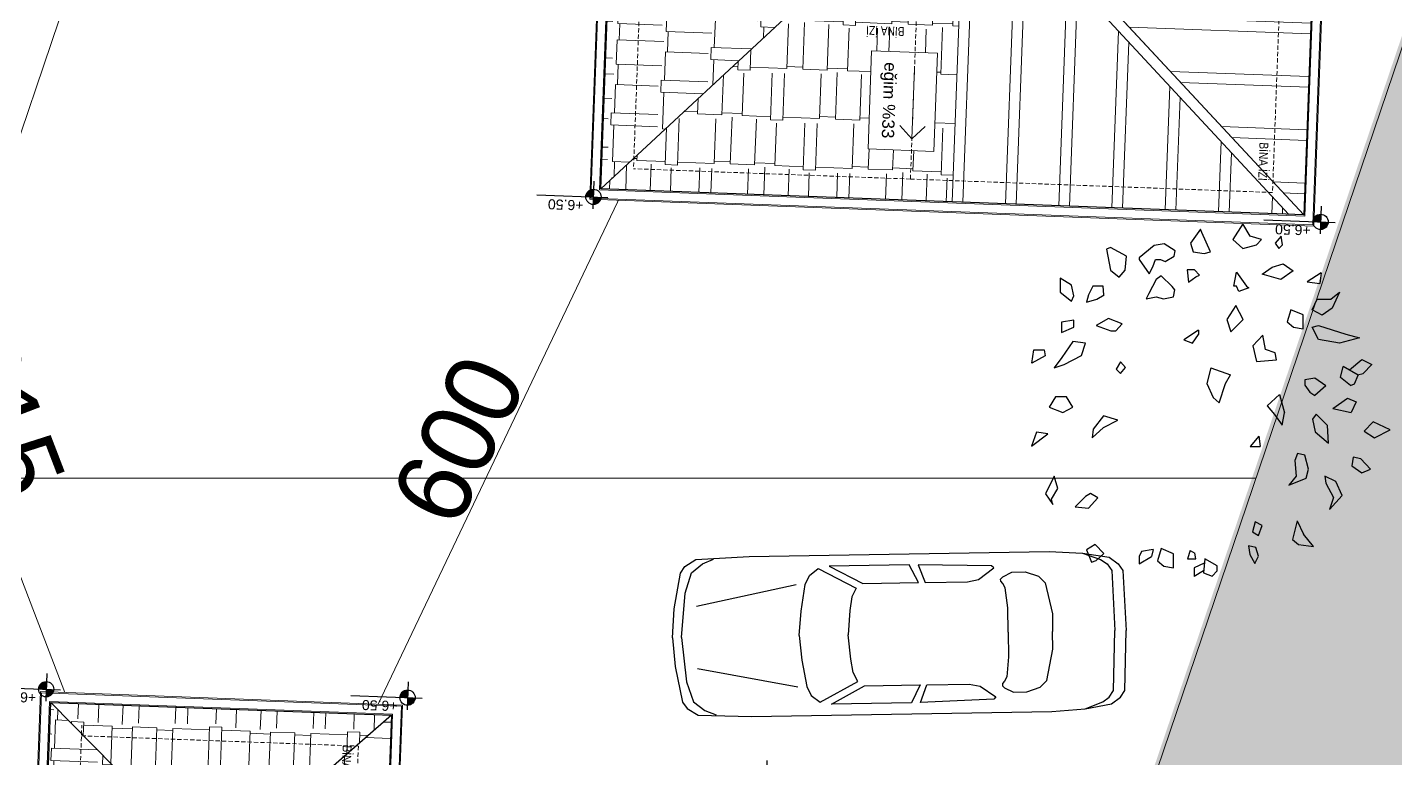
# Model space of a CAD drawing. Header units: centimetres. Extents: x 63871 to 181827, y -95930 to 42199.
# Drawn here: x 172847 to 174131, y 35349 to 36035 of the extents above; entities that cross this region are included whole.
import ezdxf
from ezdxf.enums import TextEntityAlignment as Align

# ---------------------------------------------------------------- set-up
doc = ezdxf.new("R2010")
doc.units = ezdxf.units.CM
doc.linetypes.add('11-021_500-SatisOfisi_220512$0${ Diamond }', pattern=[12, 4, -2, 2, 2, -2])
for name, color, linetype, lineweight in [('A-AREA-IDEN', 7, 'Continuous', 9), ('A-FLOR-HRAL', 11, 'Continuous', 9), ('A-WALL', 12, 'Continuous', 50), ('ARA SINIRLAR', 225, 'Continuous', 15), ('ARM_Pen_No__252', 8, 'Continuous', 18), ('Baca', 82, 'Continuous', 9), ('İz DÜŞÜMÜ', 7, '11-021_500-SatisOfisi_220512$0${ Diamond }', 18), ('OLUK', 222, 'Continuous', 15), ('TARAMA', 251, 'Continuous', 5), ('Çatı', 144, 'Continuous', 30)]:
    doc.layers.add(name, color=color, linetype=linetype, lineweight=lineweight)
for name, color, linetype in [('Bitirme - Duvar', 7, 'Continuous'), ('CAY', 94, 'Continuous'), ('Dıış Ölçü', 140, 'Continuous'), ('furn', 7, 'Continuous'), ('KOT', 171, 'Continuous')]:
    doc.layers.add(name, color=color, linetype=linetype)
doc.styles.add('Arial', font='Arial.ttf', dxfattribs={"height": 250})
doc.styles.add('Arial_1', font='Arial.ttf', dxfattribs={"height": 300})
doc.styles.add('MtXpl_Arial_Narrow', font='')
doc.styles.add('MtXpl_Arial_Narrow_1', font='')
doc.styles.add('OLUŞTURULMUŞ_STİL_1', font='Arial.ttf')
doc.styles.add('RomanS', font='')
doc.styles.get('MtXpl_Arial_Narrow').set_extended_font_data('Arial Narrow', bold=True)
doc.styles.get('MtXpl_Arial_Narrow_1').set_extended_font_data('Arial Narrow')
doc.styles.get('RomanS').set_extended_font_data('Stylus BT')
doc.dimstyles.new('BÖYÜK', dxfattribs={"dimtxt": 70, "dimasz": 5, "dimexe": 5, "dimexo": 5, "dimgap": 2, "dimtad": 3, "dimdec": 0, "dimzin": 0, "dimdsep": 46, "dimtxsty": 'RomanS', "dimblk": 'DOT', "dimcen": 5, "dimadec": 0, "dimazin": 0, "dimtfac": 1, "dimtdec": 0, "dimtix": 1, "dimtofl": 0, "dimtmove": 1, "dimatfit": 0, "dimldrblk": 'DOT', "dimfxl": 10, "dimfxlon": 1, "dimtolj": 1, "dimtzin": 0, "dimarcsym": 0})
pattern_1 = [(0, (-196861.627, -36377.483), (97.155, 45.72), [22.86, -19.05, 26.67, -11.43, 34.29, -15.24]), (0, (-196838.767, -36375.58), (97.155, 45.72), [19.05, -72.39, 15.24, -22.86]), (0, (-196793.047, -36380.34), (97.155, 45.72), [11.43, -118.11]), (90, (-196861.627, -36377.483), (-32.385, 45.72), [43.815, -139.065]), (90, (-196838.767, -36377.483), (-32.385, 45.72), [42.8625, -140.0175]), (90, (-196819.717, -36377.483), (-32.385, 45.72), [40.005, -142.875]), (90, (-196793.047, -36380.34), (-32.385, 45.72), [43.815, -139.065]), (90, (-196781.617, -36380.34), (-32.385, 45.72), [43.815, -139.065]), (90, (-196747.327, -36377.483), (-32.385, 45.72), [41.91, -140.97])]
pattern_2 = [(270, (-196861.627, -36377.483), (45.72, -97.155), [22.86, -19.05, 26.67, -11.43, 34.29, -15.24]), (270, (-196859.72, -36400.343), (45.72, -97.155), [19.05, -72.39, 15.24, -22.86]), (270, (-196864.484, -36446.063), (45.72, -97.155), [11.43, -118.11]), (0, (-196861.627, -36377.483), (45.72, 32.385), [43.815, -139.065]), (0, (-196861.627, -36400.343), (45.72, 32.385), [42.8625, -140.0175]), (0, (-196861.627, -36419.393), (45.72, 32.385), [40.005, -142.875]), (0, (-196864.484, -36446.063), (45.72, 32.385), [43.815, -139.065]), (0, (-196864.484, -36457.493), (45.72, 32.385), [43.815, -139.065]), (0, (-196861.627, -36491.783), (45.72, 32.385), [41.91, -140.97])]

# ---------------------------------------------------------------- blocks, each defined once
blk = doc.blocks.new('HRD')
at = {"layer": 'A-FLOR-HRAL'}
for p, q in [((154389.6, 36367.5), (153819.6, 36367.5)), ((153819.6, 36367.5), (153819.6, 36197.5)), ((154385.6, 36363.5), (153823.6, 36363.5)), ((153823.6, 36363.5), (153823.6, 36197.5)), ((154385.6, 36197.5), (154385.6, 36363.5)), ((154389.6, 36197.5), (154389.6, 36367.5))]:
    blk.add_line(p, q, dxfattribs=at)
at = {"layer": 'A-WALL', "lineweight": 53}
for p, q in [((153819.6, 35782.5), (153819.6, 36197.5)), ((153819.6, 36197.5), (153954.6, 36197.5))]:
    blk.add_line(p, q, dxfattribs=at)
at = {"layer": 'Bitirme - Duvar', "color": 161, "linetype": 'Continuous', "lineweight": 25}
blk.add_line((154104.6, 36230.2), (154104.6, 36182.7), dxfattribs=at)
at = {"layer": 'Bitirme - Duvar', "color": 251, "linetype": 'Continuous', "lineweight": 15}
for start, end in [(0, 180), (180, 0)]:
    blk.add_arc((154104.6, 36247.7), 17.5, start, end, dxfattribs=at)
at = {"layer": 'İz DÜŞÜMÜ'}
blk.add_lwpolyline([(153819.6, 36347.5), (154419.6, 36347.5), (154419.6, 35292.5), (154159.6, 35292.5), (154159.6, 35357.5), (153819.6, 35357.5), (153819.6, 36347.5)], dxfattribs=at)
for s, height, rotation, style, p in [('I.KAT İZ DÜŞÜMÜ', 8.316, 89.957, 'MtXpl_Arial_Narrow_1', (154413.8, 36265.8)), ('Döş', 8.32, 359.957, 'MtXpl_Arial_Narrow', (154147, 36258)), (': Seramik', 8.32, 359.957, 'MtXpl_Arial_Narrow_1', (154165, 36258)), ('Tav: Sıva+Boya', 8.316, 359.957, 'MtXpl_Arial_Narrow_1', (154147.5, 36245)), ('Duv: Sıva+Boya', 8.316, 359.957, 'MtXpl_Arial_Narrow_1', (154147, 36231.9)), ('I.KAT İZ DÜŞÜMÜ', 8.316, 359.957, 'MtXpl_Arial_Narrow_1', (154335, 35297.4))]:
    blk.add_text(s, height=height, rotation=rotation, dxfattribs=dict(style=style)).set_placement(p)
at = {"layer": 'A-AREA-IDEN', "width": 224.2, "attachment_point": 2, "line_spacing_factor": 0.941778, "style": 'Arial'}
for s, insert, char_height in [('ZEMİN TERAS', (154221.7, 36312), 16.469), ('15 m²', (154173.3, 36289.3), 16.47)]:
    blk.add_mtext(s, dxfattribs=dict(at, insert=insert, char_height=char_height))
at = {"layer": 'Bitirme - Duvar', "linetype": 'Continuous', "char_height": 10, "attachment_point": 7, "rotation": 90, "style": 'OLUŞTURULMUŞ_STİL_1'}
for s, insert in [('\\A1;P', (154110.2, 36241)), ('\\A1;300', (154100.6, 36204.3)), ('\\A1;220', (154120.6, 36204.3))]:
    blk.add_mtext(s, dxfattribs=dict(at, insert=insert))
blk = doc.blocks.new('02PCAR03')
at = {"color": 0, "linetype": 'ByBlock'}
for p, q in [((-197, 33), (-201, 30)), ((-185, 35), (-197, 33)), ((-193, 32), (-196, 30)), ((-185, 35), (-193, 32)), ((-170, 36), (-185, 35)), ((-35, 36), (-170, 36)), ((-144, 30), (-111, 31)), ((-111, 31), (-114, 23)), ((-111, 23), (-107, 31)), ((-107, 31), (-71, 31)), ((-71, 31), (-86, 23)), ((-11, 35), (-35, 36)), ((-14, 33), (-19, 35)), ((-9, 29), (-14, 33)), ((-6, 32), (-11, 35)), ((-4, 29), (-6, 32)), ((-203, 27), (-204, 0)), ((-201, 30), (-203, 27)), ((-198, 27), (-199, 0)), ((-196, 30), (-198, 27)), ((-165, 25), (-168, 22)), ((-159, 27), (-165, 25)), ((-153, 27), (-159, 27)), ((-149, 25), (-153, 27)), ((-148, 24), (-149, 25)), ((-145, 29), (-144, 30)), ((-138, 24), (-145, 29)), ((-66, 30), (-83, 21)), ((-62, 27), (-66, 30)), ((-60, 23), (-62, 27)), ((-6, 20), (-9, 29)), ((-1, 13), (-4, 29)), ((-168, 22), (-171, 8)), ((-151, 11), (-150, 20)), ((-150, 20), (-149, 22)), ((-149, 22), (-148, 23)), ((-148, 23), (-148, 24)), ((-133, 23), (-138, 24)), ((-114, 23), (-133, 23)), ((-86, 23), (-111, 23)), ((-83, 21), (-81, 17)), ((-58, 11), (-60, 23)), ((-11, 14), (-56, 23)), ((-4, 0), (-6, 20)), ((-81, 17), (-80, 11)), ((0, 0), (-1, 13)), ((-171, 8), (-171, 0)), ((-151, 0), (-151, 11)), ((-80, 11), (-79, 0)), ((-57, 0), (-58, 11)), ((-203, -27), (-204, 0)), ((-198, -27), (-199, 0)), ((-171, -8), (-171, 0)), ((-151, 0), (-151, -11)), ((-80, -11), (-79, 0)), ((-57, 0), (-58, -11)), ((-4, 0), (-6, -20)), ((0, 0), (-1, -13)), ((-168, -22), (-171, -8)), ((-151, -11), (-150, -20)), ((-81, -17), (-80, -11)), ((-58, -11), (-60, -23)), ((-83, -21), (-81, -17)), ((-11, -14), (-56, -23)), ((-1, -13), (-4, -29)), ((-165, -25), (-168, -22)), ((-150, -20), (-149, -22)), ((-149, -22), (-148, -23)), ((-148, -24), (-149, -25)), ((-148, -23), (-148, -24)), ((-138, -24), (-145, -29)), ((-133, -23), (-138, -24)), ((-114, -23), (-133, -23)), ((-111, -31), (-114, -23)), ((-86, -23), (-111, -23)), ((-111, -23), (-107, -31)), ((-71, -31), (-86, -23)), ((-66, -30), (-83, -21)), ((-60, -23), (-62, -27)), ((-6, -20), (-9, -29)), ((-201, -30), (-203, -27)), ((-197, -33), (-201, -30)), ((-196, -30), (-198, -27)), ((-193, -32), (-196, -30)), ((-159, -27), (-165, -25)), ((-153, -27), (-159, -27)), ((-149, -25), (-153, -27)), ((-145, -29), (-144, -30)), ((-144, -30), (-111, -31)), ((-62, -27), (-66, -30)), ((-9, -29), (-14, -33)), ((-4, -29), (-6, -32)), ((-185, -35), (-197, -33)), ((-185, -35), (-193, -32)), ((-170, -36), (-185, -35)), ((-35, -36), (-170, -36)), ((-107, -31), (-71, -31)), ((-11, -35), (-35, -36)), ((-14, -33), (-19, -35)), ((-6, -32), (-11, -35))]:
    blk.add_line(p, q, dxfattribs=at)
blk = doc.blocks.new('_Dot')
at = {"color": 0, "linetype": 'ByBlock', "lineweight": -2}
blk.add_line((-0.5, 0), (-1, 0), dxfattribs=at)
at = {"color": 0, "linetype": 'ByBlock', "const_width": 0.5}
blk.add_lwpolyline([(-0.25, 0, 1), (0.25, 0, 1)], format="xyb", close=True, dxfattribs=at)
blk = doc.blocks.new('*D355')
at = {"layer": 'Defpoints', "color": 0, "transparency": 16777216}
for p in [(-4535.9, 20972.2), (-4794, 20430.5), (-4794, 20430.5)]:
    blk.add_point(p, dxfattribs=at)
at = {"layer": 'Dıış Ölçü', "color": 0, "lineweight": -2, "transparency": 16777216}
for p, q in [((-4538.1, 20967.7), (-4791.9, 20435)), ((-4535.9, 20972.2), (-4540.5, 20974.4)), ((-4794, 20430.5), (-4798.6, 20432.6))]:
    blk.add_line(p, q, dxfattribs=at)
at = {"layer": 'Dıış Ölçü', "color": 0, "lineweight": -2, "transparency": 16777216, "xscale": 5, "yscale": 5, "zscale": 5}
for p, rotation in [((-4535.9, 20972.2), 64.5253353970602), ((-4794, 20430.5), 244.5253353970603)]:
    blk.add_blockref('_Dot', p, dxfattribs=dict(at, rotation=rotation))
at = {"layer": 'Dıış Ölçü', "color": 0, "transparency": 16777216, "insert": (-4699.8, 20717.9), "char_height": 70, "attachment_point": 5, "rotation": 64.5253, "style": 'RomanS'}
blk.add_mtext('\\A1;600', dxfattribs=at)
blk = doc.blocks.new('*D356')
at = {"layer": 'Defpoints', "color": 0, "transparency": 16777216}
for p in [(-5274.1, 21014.7), (-5274.1, 21014.7), (-5053.9, 20440.1)]:
    blk.add_point(p, dxfattribs=at)
at = {"layer": 'Dıış Ölçü', "color": 0, "lineweight": -2, "transparency": 16777216}
for p, q in [((-5274.1, 21014.7), (-5278.8, 21012.9)), ((-5055.7, 20444.8), (-5272.3, 21010)), ((-5053.9, 20440.1), (-5058.5, 20438.3))]:
    blk.add_line(p, q, dxfattribs=at)
at = {"layer": 'Dıış Ölçü', "color": 0, "lineweight": -2, "transparency": 16777216, "xscale": 5, "yscale": 5, "zscale": 5}
for p, rotation in [((-5274.1, 21014.7), 110.9752627903409), ((-5053.9, 20440.1), 290.9752627903409)]:
    blk.add_blockref('_Dot', p, dxfattribs=dict(at, rotation=rotation))
at = {"layer": 'Dıış Ölçü', "color": 0, "transparency": 16777216, "insert": (-5128, 20741.2), "char_height": 70, "attachment_point": 5, "rotation": 290.9753, "style": 'RomanS'}
blk.add_mtext('\\A1;615', dxfattribs=at)
blk = doc.blocks.new('A$C5AA32782')
at = {"layer": 'CAY'}
for p, q in [((452.9, 931.4, 0), (426.3, 893.8, 0)), ((456.2, 922, 0), (452.9, 931.4, 0)), ((479.5, 870.3, 0), (456.2, 922, 0)), ((566, 945.5, 0), (539.4, 903.2, 0)), ((585.9, 912.6, 0), (566, 945.5, 0)), ((211.1, 882.5, 0), (201.2, 877.8, 0)), ((254.4, 859, 0), (211.1, 882.5, 0)), ((328.5, 887.1, 0), (288.5, 854.2, 0)), ((355.1, 891.8, 0), (328.5, 887.1, 0)), ((385, 873, 0), (355.1, 891.8, 0)), ((426.3, 893.8, 0), (432.9, 870.3, 0)), ((539.4, 903.2, 0), (566, 879.7, 0)), ((566, 879.7, 0), (602.6, 889.1, 0)), ((615.9, 903.2, 0), (585.9, 912.6, 0)), ((602.6, 889.1, 0), (615.9, 903.2, 0)), ((669.1, 912.6, 0), (652.5, 893.8, 0)), ((652.5, 893.8, 0), (662.4, 879.7, 0)), ((662.4, 879.7, 0), (672.4, 889.1, 0)), ((672.4, 889.1, 0), (669.1, 912.6, 0)), ((201.2, 877.8, 0), (211.1, 821.4, 0)), ((251, 821.4, 0), (254.4, 859, 0)), ((288.5, 854.2, 0), (288.5, 849.5, 0)), ((288.5, 849.5, 0), (315.2, 811.9, 0)), ((325.1, 830.7, 0), (331.8, 849.5, 0)), ((331.8, 849.5, 0), (345.1, 849.5, 0)), ((345.1, 849.5, 0), (358.4, 844.8, 0)), ((358.4, 844.8, 0), (381.7, 858.9, 0)), ((381.7, 858.9, 0), (385, 873, 0)), ((432.9, 870.3, 0), (462.9, 865.6, 0)), ((462.9, 865.6, 0), (479.5, 870.3, 0)), ((211.1, 821.4, 0), (234.4, 802.6, 0)), ((234.4, 802.6, 0), (251, 821.4, 0)), ((315.2, 811.9, 0), (325.1, 830.7, 0)), ((436.8, 821.9, 0), (416.8, 821.9, 0)), ((416.8, 821.9, 0), (420.1, 789, 0)), ((450.1, 807.8, 0), (436.8, 821.9, 0)), ((440.1, 803.1, 0), (450.1, 807.8, 0)), ((542.4, 778.7, 0), (549.1, 816.3, 0)), ((549.1, 816.3, 0), (575.7, 778.7, 0)), ((617.8, 810.6, 0), (644.5, 829.4, 0)), ((667.7, 796.5, 0), (617.8, 810.6, 0)), ((644.5, 829.4, 0), (674.4, 838.7, 0)), ((701, 820, 0), (667.7, 796.5, 0)), ((674.4, 838.7, 0), (701, 820, 0)), ((776.2, 813.8, 0), (739, 790.4, 0)), ((776.2, 813.8, 0), (772.2, 785.7, 0)), ((107, 781, 0), (77, 799.8, 0)), ((77, 799.8, 0), (77, 762.2, 0)), ((113.6, 752.8, 0), (107, 781, 0)), ((163.9, 778.9, 0), (152.9, 755.4, 0)), ((191.6, 778.9, 0), (163.9, 778.9, 0)), ((194, 755.2, 0), (191.6, 778.9, 0)), ((333.7, 796.5, 0), (313.8, 759, 0)), ((347, 805.9, 0), (333.7, 796.5, 0)), ((377, 777.7, 0), (347, 805.9, 0)), ((383.6, 768.3, 0), (377, 777.7, 0)), ((420.1, 789, 0), (440.1, 803.1, 0)), ((549.1, 778.7, 0), (542.4, 778.7, 0)), ((555.7, 764.6, 0), (549.1, 778.7, 0)), ((582.4, 774, 0), (555.7, 764.6, 0)), ((575.7, 778.7, 0), (582.4, 774, 0)), ((739, 790.4, 0), (772.2, 785.7, 0)), ((77, 762.2, 0), (107, 738.7, 0)), ((107, 738.7, 0), (113.6, 752.8, 0)), ((152.9, 755.4, 0), (147.3, 735.9, 0)), ((147.3, 735.9, 0), (175, 743.7, 0)), ((175, 743.7, 0), (194.4, 755.4, 0)), ((313.8, 759, 0), (307.1, 744.9, 0)), ((307.1, 744.9, 0), (333.7, 749.6, 0)), ((333.7, 749.6, 0), (353.7, 744.9, 0)), ((353.7, 744.9, 0), (380.3, 749.6, 0)), ((380.3, 749.6, 0), (383.6, 768.3, 0)), ((752.3, 715.2, 0), (765.6, 743.4, 0)), ((765.6, 743.4, 0), (802.2, 743.4, 0)), ((802.2, 743.4, 0), (825.4, 762.2, 0)), ((825.4, 762.2, 0), (805.5, 719.9, 0)), ((547, 726.4, 0), (523.7, 688.8, 0)), ((566.9, 688.8, 0), (547, 726.4, 0)), ((695, 715.3, 0), (685, 682.5, 0)), ((728.2, 701.2, 0), (695, 715.3, 0)), ((728.2, 663.7, 0), (728.2, 701.2, 0)), ((778.9, 701.1, 0), (752.3, 715.2, 0)), ((805.5, 719.9, 0), (778.9, 701.1, 0)), ((113.6, 687.1, 0), (80.3, 682.4, 0)), ((80.3, 682.4, 0), (80.3, 654.2, 0)), ((80.3, 654.2, 0), (113.6, 668.3, 0)), ((113.6, 668.3, 0), (113.6, 687.1, 0)), ((206.1, 691.9, 0), (172.9, 673.1, 0)), ((172.9, 673.1, 0), (212.8, 659, 0)), ((242.7, 677.8, 0), (206.1, 691.9, 0)), ((226.1, 659, 0), (242.7, 677.8, 0)), ((447.5, 660.3, 0), (407.6, 634.6, 0)), ((447.5, 660.3, 0), (447.5, 648.7, 0)), ((523.7, 688.8, 0), (533.7, 655.9, 0)), ((533.7, 655.9, 0), (566.9, 688.8, 0)), ((685, 682.5, 0), (701.6, 668.4, 0)), ((701.6, 668.4, 0), (728.2, 663.7, 0)), ((752.3, 668.3, 0), (768.9, 673, 0)), ((768.9, 635.4, 0), (752.3, 668.3, 0)), ((768.9, 673, 0), (842.1, 649.5, 0)), ((110.8, 630, 0), (80.9, 587.7, 0)), ((144.1, 625.3, 0), (110.8, 630, 0)), ((134.1, 592.4, 0), (144.1, 625.3, 0)), ((212.8, 659, 0), (226.1, 659, 0)), ((407.6, 634.6, 0), (430.9, 625.3, 0)), ((430.9, 625.3, 0), (447.5, 648.7, 0)), ((619.8, 646.7, 0), (593.2, 618.5, 0)), ((626.5, 609.1, 0), (619.8, 646.7, 0)), ((825.4, 626, 0), (768.9, 635.4, 0)), ((878.7, 640.1, 0), (825.4, 626, 0)), ((842.1, 649.5, 0), (878.7, 640.1, 0)), ((0.4, 572.3, 0), (5.9, 607.5, 0)), ((36.4, 591.8, 0), (0.4, 572.3, 0)), ((5.9, 607.5, 0), (33.6, 607.5, 0)), ((33.6, 607.5, 0), (36.4, 591.8, 0)), ((80.9, 587.7, 0), (60.9, 559.5, 0)), ((87.6, 568.9, 0), (134.1, 592.4, 0)), ((593.2, 618.5, 0), (603.2, 576.2, 0)), ((653.1, 599.7, 0), (626.5, 609.1, 0)), ((656.4, 580.9, 0), (653.1, 599.7, 0)), ((60.9, 559.5, 0), (87.6, 568.9, 0)), ((238.2, 576, 0), (227.1, 556.4, 0)), ((227.1, 556.4, 0), (238.2, 544.7, 0)), ((252.1, 560.3, 0), (238.2, 576, 0)), ((238.2, 544.7, 0), (252.1, 560.3, 0)), ((480.7, 559.5, 0), (469.6, 517.6, 0)), ((480.7, 559.5, 0), (532.8, 541.1, 0)), ((603.2, 576.2, 0), (656.4, 580.9, 0)), ((827.9, 533.9, 0), (835.1, 563.5, 0)), ((875, 540, 0), (835.1, 563.5, 0)), ((851.7, 554.1, 0), (885, 582.3, 0)), ((885, 582.3, 0), (911.6, 568.2, 0)), ((911.6, 568.2, 0), (888.3, 544.7, 0)), ((469.6, 517.6, 0), (486.2, 480, 0)), ((502.9, 465.9, 0), (519.5, 517.6, 0)), ((519.5, 517.6, 0), (532.8, 541.1, 0)), ((758.9, 532, 0), (732.3, 527.3, 0)), ((732.3, 527.3, 0), (732.3, 513.2, 0)), ((788.5, 511.1, 0), (758.9, 532, 0)), ((855.1, 511.8, 0), (827.9, 533.9, 0)), ((855.1, 511.8, 0), (865, 516.5, 0)), ((865, 516.5, 0), (875, 540, 0)), ((873.9, 540.7, 0), (888.3, 544.7, 0)), ((63.9, 482, 0), (47.2, 453.8, 0)), ((93.8, 482, 0), (63.9, 482, 0)), ((110.4, 453.8, 0), (93.8, 482, 0)), ((486.2, 480, 0), (502.9, 465.9, 0)), ((664, 488.3, 0), (631.4, 457.6, 0)), ((664, 488.3, 0), (678, 438.8, 0)), ((732.3, 513.2, 0), (745.6, 494.4, 0)), ((745.6, 494.4, 0), (758.9, 485, 0)), ((788.5, 511.1, 0), (758.9, 485, 0)), ((807.7, 450.2, 0), (846.9, 477.9, 0)), ((846.9, 477.9, 0), (870.2, 468.5, 0)), ((47.2, 453.8, 0), (83.8, 439.7, 0)), ((83.8, 439.7, 0), (110.4, 453.8, 0)), ((631.4, 457.6, 0), (651.4, 434.1, 0)), ((807.7, 450.2, 0), (856.9, 440.3, 0)), ((870.2, 468.5, 0), (856.9, 440.3, 0)), ((192.8, 430.8, 0), (165.1, 395.5, 0)), ((231.6, 419, 0), (192.8, 430.8, 0)), ((192.8, 399.5, 0), (231.6, 419, 0)), ((651.4, 434.1, 0), (671.4, 405.9, 0)), ((671.4, 405.9, 0), (678, 438.8, 0)), ((762.3, 435, 0), (752.8, 421.6, 0)), ((752.8, 421.6, 0), (759.9, 388.1, 0)), ((793.1, 404.9, 0), (762.3, 435, 0)), ((795.4, 358, 0), (793.1, 404.9, 0)), ((915.7, 415.1, 0), (891.6, 389.5, 0)), ((961, 393.8, 0), (915.7, 415.1, 0)), ((13.3, 387.6, 0), (0, 350, 0)), ((0, 350, 0), (43.2, 382.9, 0)), ((43.2, 382.9, 0), (13.3, 387.6, 0)), ((162.3, 372.1, 0), (192.8, 399.5, 0)), ((165.1, 395.5, 0), (162.3, 372.1, 0)), ((609.3, 376.3, 0), (585.9, 348.8, 0)), ((609.3, 376.3, 0), (612.6, 348.8, 0)), ((759.9, 388.1, 0), (795.4, 358, 0)), ((891.6, 389.5, 0), (918.8, 372.4, 0)), ((918.8, 372.4, 0), (961, 393.8, 0)), ((585.9, 348.8, 0), (612.6, 348.8, 0)), ((712.3, 330, 0), (705.7, 311.2, 0)), ((705.7, 311.2, 0), (709, 268.9, 0)), ((732.3, 325.3, 0), (712.3, 330, 0)), ((742.3, 287.7, 0), (732.3, 325.3, 0)), ((862, 320.6, 0), (858.7, 297.1, 0)), ((858.7, 297.1, 0), (885.3, 278.3, 0)), ((882, 315.9, 0), (862, 320.6, 0)), ((908.6, 287.7, 0), (882, 315.9, 0)), ((60.4, 268.9, 0), (37.1, 221.9, 0)), ((70.4, 236, 0), (60.4, 268.9, 0)), ((709, 268.9, 0), (689.1, 245.4, 0)), ((689.1, 245.4, 0), (735.6, 264.2, 0)), ((735.6, 264.2, 0), (742.3, 287.7, 0)), ((815.5, 254.8, 0), (785.5, 268.9, 0)), ((785.5, 268.9, 0), (788.8, 250.1, 0)), ((885.3, 278.3, 0), (908.6, 287.7, 0)), ((37.1, 221.9, 0), (57.1, 193.7, 0)), ((53.7, 207.8, 0), (70.4, 236, 0)), ((158.3, 222.5, 0), (144.4, 214.7, 0)), ((177.7, 210.8, 0), (158.3, 222.5, 0)), ((788.8, 250.1, 0), (808.8, 212.5, 0)), ((788.8, 250.1, 0), (808.8, 212.5, 0)), ((832.1, 217.2, 0), (815.5, 254.8, 0)), ((57.1, 193.7, 0), (53.7, 207.8, 0)), ((144.4, 214.7, 0), (116.7, 187.3, 0)), ((116.7, 187.3, 0), (152.8, 183.4, 0)), ((152.8, 183.4, 0), (177.7, 210.8, 0)), ((798.8, 179.6, 0), (832.1, 217.2, 0)), ((808.8, 212.5, 0), (798.8, 179.6, 0)), ((598.8, 147.3, 0), (591.7, 120.5, 0)), ((617.8, 137.2, 0), (598.8, 147.3, 0)), ((711.9, 149.9, 0), (699, 99.8, 0)), ((711.9, 149.9, 0), (729, 113.9, 0)), ((591.7, 120.5, 0), (608.3, 110.5, 0)), ((608.3, 110.5, 0), (617.8, 137.2, 0)), ((755.6, 81, 0), (729, 113.9, 0)), ((170.2, 85.7, 0), (146.9, 71.6, 0)), ((193.4, 62.2, 0), (170.2, 85.7, 0)), ((347.3, 75.1, 0), (337.3, 42.2, 0)), ((380.6, 61, 0), (347.3, 75.1, 0)), ((601.4, 77.9, 0), (581.4, 82.6, 0)), ((581.4, 82.6, 0), (584.8, 59.1, 0)), ((608, 54.4, 0), (601.4, 77.9, 0)), ((699, 99.8, 0), (715.7, 85.7, 0)), ((715.7, 85.7, 0), (755.6, 81, 0)), ((146.9, 71.6, 0), (160.2, 38.7, 0)), ((160.2, 38.7, 0), (173.5, 43.4, 0)), ((173.5, 43.4, 0), (193.4, 62.2, 0)), ((294.7, 67.6, 0), (288.1, 53.5, 0)), ((288.1, 53.5, 0), (288.1, 34.7, 0)), ((288.1, 34.7, 0), (321.3, 53.5, 0)), ((325.8, 72.5, 0), (294.7, 67.6, 0)), ((325.8, 72.5, 0), (321.3, 53.5, 0)), ((337.3, 42.2, 0), (354, 28.1, 0)), ((380.6, 23.4, 0), (380.6, 61, 0)), ((424.6, 70.4, 0), (418.1, 47.4, 0)), ((418.1, 47.4, 0), (440.3, 47.4, 0)), ((424.6, 70.4, 0), (437.5, 63.1, 0)), ((440.3, 47.4, 0), (437.5, 63.1, 0)), ((463.9, 47.9, 0), (460.6, 10.4, 0)), ((497.2, 29.2, 0), (463.9, 47.9, 0)), ((584.8, 59.1, 0), (598.1, 35.6, 0)), ((598.1, 35.6, 0), (608, 54.4, 0)), ((354, 28.1, 0), (380.6, 23.4, 0)), ((462.9, 36.2, 0), (435.8, 23.5, 0)), ((435.8, 23.5, 0), (435.8, 0, 0)), ((461.1, 15.9, 0), (435.8, 0, 0)), ((460.6, 10.4, 0), (483.9, 1, 0)), ((483.9, 1, 0), (497.2, 15.1, 0)), ((497.2, 15.1, 0), (497.2, 29.2, 0))]:
    blk.add_line(p, q, dxfattribs=at)
blk = doc.blocks.new('afadfa')
at = {"layer": 'Baca'}
h = blk.add_hatch(color=0, dxfattribs=at)
h.dxf.hatch_style = 1
h.paths.add_polyline_path([(525548.6, 4261233.8, 0.670516), (525535.8, 4261228.6, 0.199315), (525538, 4261223.2)])
h = blk.add_hatch(color=0, dxfattribs=at)
h.dxf.hatch_style = 1
h.paths.add_polyline_path([(525563.7, 4261233.8, 0.675614), (525550.8, 4261228.6, 0.202965), (525553, 4261223.2)])
for p, q in [((525538, 4261223.2), (525548.6, 4261233.8)), ((525553, 4261223.2), (525563.7, 4261233.8))]:
    blk.add_line(p, q, dxfattribs=at)
blk.add_lwpolyline([(525535.8, 4261236.1), (525565.8, 4261236), (525565.8, 4261221), (525535.8, 4261221.1)], close=True, dxfattribs=at)
for centre in [(525543.3, 4261228.6), (525558.3, 4261228.6)]:
    blk.add_circle(centre, 7.5, dxfattribs=at)
blk = doc.blocks.new('çatı planı')
at = {"layer": 'KOT'}
h = blk.add_hatch(color=256, dxfattribs=at)
h.dxf.hatch_style = 1
h.paths.add_polyline_path([(-337.2, -1132.1, 0.009987), (-337.2, -1131.8), (-344.4, -1131.8), (-344.4, -1139.2, 0.414214)])
blk.add_line((-358, -1131.8), (-291.2, -1131.8), dxfattribs=at)
blk.add_wipeout([(-680, -1060), (-680, 0), (0, 0), (0, -1125), (-340, -1125), (-340, -1060)]).dxf.layer = 'OLUK'
h = blk.add_hatch(color=256, dxfattribs=at)
h.dxf.hatch_style = 1
h.paths.add_polyline_path([(-686.1, 2.7, 0.402561), (-693.3, -4.2), (-686.1, -4.2)])
h = blk.add_hatch(color=256, dxfattribs=at)
h.dxf.hatch_style = 1
h.paths.add_polyline_path([(-3.4, 4.6, 0.402561), (-10.6, -2.3), (-3.4, -2.3)])
h = blk.add_hatch(color=256, dxfattribs=at)
h.dxf.hatch_style = 1
h.paths.add_polyline_path([(-678.9, -4.1, 0.009987), (-678.9, -3.8), (-686.1, -3.8), (-686.1, -11.2, 0.414214)])
h = blk.add_hatch(color=256, dxfattribs=at)
h.dxf.hatch_style = 1
h.paths.add_polyline_path([(3.7, -2.2, 0.009987), (3.7, -1.9), (-3.4, -1.9), (-3.4, -9.3, 0.414214)])
h = blk.add_hatch(color=256, dxfattribs=at)
h.dxf.hatch_style = 1
h.paths.add_polyline_path([(-619.8, -465.7, 0.402561), (-627, -472.6), (-619.8, -472.6)])
h = blk.add_hatch(color=256, dxfattribs=at)
h.dxf.hatch_style = 1
h.paths.add_polyline_path([(-612.7, -472.4, 0.009987), (-612.7, -472.1), (-619.8, -472.1), (-619.8, -479.6, 0.414214)])
h = blk.add_hatch(color=256, dxfattribs=at)
h.dxf.hatch_style = 1
h.paths.add_polyline_path([(-340, -633, 0.402561), (-347.2, -639.8), (-340, -639.8)])
h = blk.add_hatch(color=256, dxfattribs=at)
h.dxf.hatch_style = 1
h.paths.add_polyline_path([(-332.8, -639.7, 0.009987), (-332.8, -639.4), (-340, -639.4), (-340, -646.9, 0.414214)])
h = blk.add_hatch(color=256, dxfattribs=at)
h.dxf.hatch_style = 1
h.paths.add_polyline_path([(-297.1, -903.3, 0.402561), (-304.2, -910.1), (-297.1, -910.1)])
h = blk.add_hatch(color=256, dxfattribs=at)
h.dxf.hatch_style = 1
h.paths.add_polyline_path([(-289.9, -910, 0.009987), (-289.9, -909.7), (-297.1, -909.7), (-297.1, -917.2, 0.414214)])
h = blk.add_hatch(color=256, dxfattribs=at)
h.dxf.hatch_style = 1
h.paths.add_polyline_path([(-170, -929.5, 0.402561), (-177.2, -936.4), (-170, -936.4)])
h = blk.add_hatch(color=256, dxfattribs=at)
h.dxf.hatch_style = 1
h.paths.add_polyline_path([(-162.8, -936.3, 0.009987), (-162.8, -936), (-170, -936), (-170, -943.4, 0.414214)])
h = blk.add_hatch(color=256, dxfattribs=at)
h.dxf.hatch_style = 1
h.paths.add_polyline_path([(-683.4, -1064.2, 0.402561), (-690.6, -1071.1), (-683.4, -1071.1)])
h = blk.add_hatch(color=256, dxfattribs=at)
h.dxf.hatch_style = 1
h.paths.add_polyline_path([(-676.2, -1071, 0.009987), (-676.2, -1070.7), (-683.4, -1070.7), (-683.4, -1078.1, 0.414214)])
h = blk.add_hatch(color=256, dxfattribs=at)
h.dxf.hatch_style = 1
h.paths.add_polyline_path([(-344.4, -1125.3, 0.402561), (-351.5, -1132.2), (-344.4, -1132.2)])
h = blk.add_hatch(color=256, dxfattribs=at)
h.dxf.hatch_style = 1
h.paths.add_polyline_path([(-5.3, -1120.6, 0.402561), (-12.4, -1127.5), (-5.3, -1127.5)])
h = blk.add_hatch(color=256, dxfattribs=at)
h.dxf.hatch_style = 1
h.paths.add_polyline_path([(1.9, -1127.4, 0.009987), (1.9, -1127.1), (-5.3, -1127.1), (-5.3, -1134.5, 0.414214)])
at = {"layer": 'Çatı', "lineweight": 15}
h = blk.add_hatch(dxfattribs=at)
h.set_pattern_fill('AR-RSHKE', color=251, scale=0.15, angle=90)
h.set_pattern_definition([(90, (-196861.627, -36377.483), (-45.72, 97.155), [22.86, -19.05, 26.67, -11.43, 34.29, -15.24]), (90, (-196863.53, -36354.623), (-45.72, 97.155), [19.05, -72.39, 15.24, -22.86]), (90, (-196858.77, -36308.903), (-45.72, 97.155), [11.43, -118.11]), (180, (-196861.627, -36377.483), (-45.72, -32.385), [43.815, -139.065]), (180, (-196861.627, -36354.623), (-45.72, -32.385), [42.8625, -140.0175]), (180, (-196861.627, -36335.573), (-45.72, -32.385), [40.005, -142.875]), (180, (-196858.77, -36308.903), (-45.72, -32.385), [43.815, -139.065]), (180, (-196858.77, -36297.473), (-45.72, -32.385), [43.815, -139.065]), (180, (-196861.627, -36263.183), (-45.72, -32.385), [41.91, -140.97])])
h.paths.add_polyline_path([(-340, -720), (-170, -890), (-170, -890), (-170, -965), (-10, -1115), (-10, -10), (-340, -340)])
h = blk.add_hatch(dxfattribs=at)
h.set_pattern_fill('AR-RSHKE', color=251, scale=0.15, angle=180)
h.set_pattern_definition([(180, (-196861.627, -36377.483), (-97.155, -45.72), [22.86, -19.05, 26.67, -11.43, 34.29, -15.24]), (180, (-196884.487, -36379.39), (-97.155, -45.72), [19.05, -72.39, 15.24, -22.86]), (180, (-196930.207, -36374.626), (-97.155, -45.72), [11.43, -118.11]), (270, (-196861.627, -36377.483), (32.385, -45.72), [43.815, -139.065]), (270, (-196884.487, -36377.483), (32.385, -45.72), [42.8625, -140.0175]), (270, (-196903.537, -36377.483), (32.385, -45.72), [40.005, -142.875]), (270, (-196930.207, -36374.626), (32.385, -45.72), [43.815, -139.065]), (270, (-196941.637, -36374.626), (32.385, -45.72), [43.815, -139.065]), (270, (-196975.927, -36377.483), (32.385, -45.72), [41.91, -140.97])])
h.paths.add_polyline_path([(-340, -340), (-10, -10), (-340, -10)])
h.paths.add_polyline_path([(-320.9, -148.9), (-320.9, -56.8), (-259.2, -56.8), (-259.2, -148.9)], flags=16)
h.paths.add_polyline_path([(-265.4, -141.7), (-265.4, -64.4), (-289.2, -64.4), (-289.2, -141.7)], flags=8)
h.paths.add_polyline_path([(-291.9, -174.7), (-250.8, -174.7), (-250.8, -159.5), (-291.8, -159.5)], flags=24)
h = blk.add_hatch(dxfattribs=at)
h.set_pattern_fill('AR-RSHKE', color=251, scale=0.15, angle=270)
h.set_pattern_definition(pattern_2)
h.paths.add_polyline_path([(-340, -340), (-670, -340), (-670, -1050), (-340, -720)])
h.paths.add_polyline_path([(-554.8, -586.7), (-554.8, -525), (-462.6, -525), (-462.6, -586.7)], flags=16)
h.paths.add_polyline_path([(-438.1, -595), (-438.1, -505), (-358.1, -505), (-358.1, -595)], flags=16)
h.paths.add_polyline_path([(-435.1, -592), (-435.1, -508), (-361.1, -508), (-361.1, -592)], flags=0)
h.paths.add_polyline_path([(-575, -509.9), (-635, -509.9), (-635, -464.9), (-575, -464.9)], flags=16)
h.paths.add_polyline_path([(-590, -495), (-620, -494.9), (-620, -479.9), (-590, -479.9)], flags=0)
h.paths.add_polyline_path([(-605, -487.4, -1), (-620, -487.4, -1), (-605, -487.4, -1), (-590, -487.4, -1)], flags=0)
h.paths.add_polyline_path([(-541, -552.3), (-463.6, -552.3), (-463.6, -528.6), (-541, -528.6)], flags=8)
h.paths.add_polyline_path([(-428.7, -520.1), (-364.8, -520.1), (-364.8, -508.6), (-428.7, -508.6)], flags=8)
h = blk.add_hatch(dxfattribs=at)
h.set_pattern_fill('AR-RSHKE', color=251, scale=0.15)
h.set_pattern_definition(pattern_1)
h.paths.add_polyline_path([(-170, -890), (-340, -720), (-670, -1050), (-330, -1050)])
h.paths.add_polyline_path([(-267.1, -910), (-267.1, -955), (-327.1, -955), (-327.1, -910)], flags=16)
h.paths.add_polyline_path([(-280, -925), (-280, -940.1), (-310, -940), (-310, -924.9)], flags=0)
h.paths.add_polyline_path([(-280, -932.5, -1), (-295, -932.5, -1), (-310, -932.5, -1), (-295, -932.5, -1)], flags=0)
h.paths.add_polyline_path([(-311.1, -879.2), (-372.9, -879.2), (-372.9, -787), (-311.1, -787)], flags=16)
h.paths.add_polyline_path([(-345.5, -865.3), (-345.5, -788), (-369.2, -788), (-369.2, -865.3)], flags=8)
h.paths.add_polyline_path([(-637.6, -1017.2), (-596.5, -1017.3), (-596.5, -1002), (-637.6, -1002)], flags=25)
h = blk.add_hatch(dxfattribs=at)
h.set_pattern_fill('AR-RSHKE', color=251, scale=0.15, angle=270)
h.set_pattern_definition(pattern_2)
h.paths.add_polyline_path([(-170, -965), (-170, -890), (-330, -1050), (-330, -1115)])
h.paths.add_polyline_path([(-282.8, -1087.8), (-282.7, -1046.7), (-298, -1046.7), (-298, -1087.8)], flags=25)
h = blk.add_hatch(dxfattribs=at)
h.set_pattern_fill('AR-RSHKE', color=251, scale=0.15)
h.set_pattern_definition(pattern_1)
h.paths.add_polyline_path([(-330, -1115), (-10, -1115), (-170, -965)])
h.paths.add_polyline_path([(-282.8, -1087.8), (-282.7, -1046.7), (-298, -1046.7), (-298, -1087.8)], flags=24)
at = {"layer": 'A-AREA-IDEN'}
for p, q in [((-300, -67.9), (-311.9, -79.8)), ((-300, -134.2), (-300, -67.9)), ((-300, -67.9), (-288.2, -79.8)), ((-148.5, -503.5), (-160.4, -491.6)), ((-214.8, -503.5), (-148.5, -503.5)), ((-148.5, -503.5), (-160.4, -515.4)), ((-543.7, -565.8), (-531.8, -553.9)), ((-477.4, -565.8), (-543.7, -565.8)), ((-543.7, -565.8), (-531.8, -577.7)), ((-332, -801.8), (-332, -868.1)), ((-332, -868.1), (-343.9, -856.2)), ((-332, -868.1), (-320.1, -856.2))]:
    blk.add_line(p, q, dxfattribs=at)
for points in [[(-320.9, -148.9), (-320.9, -56.8), (-259.2, -56.8), (-259.2, -148.9)], [(-229.5, -482.6), (-137.4, -482.6), (-137.4, -544.3), (-229.5, -544.3)], [(-438.1, -505), (-358.1, -505), (-358.1, -595), (-438.1, -595)], [(-435.1, -508), (-361.1, -508), (-361.1, -592), (-435.1, -592)], [(-462.6, -586.7), (-554.8, -586.7), (-554.8, -525), (-462.6, -525)], [(-311.1, -787), (-311.1, -879.2), (-372.9, -879.2), (-372.9, -787)]]:
    blk.add_lwpolyline(points, close=True, dxfattribs=at)
at = {"layer": 'Baca'}
for points in [[(-635, -509.9), (-575, -509.9), (-575, -464.9), (-635, -464.9)], [(-327.1, -955), (-267.1, -955), (-267.1, -910), (-327.1, -910)]]:
    blk.add_lwpolyline(points, close=True, dxfattribs=at)
at = {"layer": 'İz DÜŞÜMÜ'}
for p in [(-300, -30), (-40, -180)]:
    blk.add_line(p, (-40, -30), dxfattribs=at)
blk.add_lwpolyline([(-300, -1020), (-300, -960), (-40, -960), (-40, -1085), (-300, -1085), (-300, -1020), (-640, -1020), (-640, -30), (-300, -30), (-300, -180), (-40, -180), (-40, -1095)], dxfattribs=at)
at = {"layer": 'KOT'}
for p, q in [((-686.1, -18.9), (-686.1, 7.2)), ((-3.4, -17), (-3.4, 9.1)), ((-699.7, -3.8), (-632.9, -3.8)), ((-17.1, -1.9), (49.7, -1.9)), ((-619.8, -487.2), (-619.8, -461.2)), ((-633.5, -472.1), (-566.7, -472.1)), ((-340, -654.5), (-340, -628.5)), ((-353.6, -639.4), (-286.8, -639.4)), ((-310.7, -909.7), (-243.9, -909.7)), ((-297.1, -924.8), (-297.1, -898.7)), ((-183.6, -936), (-116.8, -936)), ((-170, -951.1), (-170, -925)), ((-683.4, -1085.8), (-683.4, -1059.7)), ((-697, -1070.7), (-630.2, -1070.7)), ((-5.3, -1142.2), (-5.3, -1116.1)), ((-344.4, -1146.9), (-344.4, -1120.8)), ((-18.9, -1127.1), (47.9, -1127.1))]:
    blk.add_line(p, q, dxfattribs=at)
for centre in [(-686.1, -4.1), (-3.4, -2.2), (-619.8, -472.4), (-340, -639.7), (-297.1, -910), (-170, -936.3), (-683.4, -1071), (-344.4, -1132.1), (-5.3, -1127.4)]:
    blk.add_circle(centre, 7.17, dxfattribs=at)
at = {"layer": 'OLUK'}
for points in [[(-340, -1125), (-340, -1060), (-680, -1060), (-680, 0), (0, 0), (0, -1125)], [(-339, -1124), (-339, -1059), (-679, -1059), (-679, -1), (-1, -1), (-1, -1124)], [(-331, -1116), (-331, -1051), (-671, -1051), (-671, -9), (-9, -9), (-9, -1116)]]:
    blk.add_lwpolyline(points, close=True, dxfattribs=at)
at = {"layer": 'TARAMA'}
for p, q in [((-340, -340), (-670, -10)), ((-655.9, -10), (-340, -325.9)), ((-650, -15.9), (-650, -10)), ((-640, -25.9), (-640, -10)), ((-600, -65.9), (-600, -10)), ((-590, -75.9), (-590, -10)), ((-550, -115.9), (-550, -10)), ((-540, -125.9), (-540, -10)), ((-500, -165.9), (-500, -10)), ((-490, -175.9), (-490, -10)), ((-450, -215.9), (-450, -10)), ((-440, -225.9), (-440, -10)), ((-400, -265.9), (-400, -10)), ((-390, -275.9), (-390, -10)), ((-350, -315.9), (-350, -10)), ((-340, -340), (-340, -10)), ((-650, -30), (-670, -30)), ((-640, -40), (-670, -40)), ((-600, -80), (-670, -80)), ((-590, -90), (-670, -90)), ((-550, -130), (-670, -130)), ((-540, -140), (-670, -140)), ((-500, -180), (-670, -180)), ((-490, -190), (-670, -190)), ((-450, -230), (-670, -230)), ((-440, -240), (-670, -240)), ((-400, -280), (-670, -280)), ((-390, -290), (-670, -290)), ((-350, -330), (-670, -330)), ((-340, -340), (-670, -340))]:
    blk.add_line(p, q, dxfattribs=at)
at = {"layer": 'Çatı'}
for p, q in [((-670, -10), (-340, -340)), ((-340, -340), (-10, -10)), ((-340, -340), (-340, -720)), ((-340, -720), (-670, -1050)), ((-340, -720), (-170, -890)), ((-170, -890), (-330, -1050)), ((-170, -965), (-170, -890)), ((-330, -1115), (-170, -965)), ((-170, -965), (-10, -1115))]:
    blk.add_line(p, q, dxfattribs=at)
blk.add_lwpolyline([(-330, -1115), (-330, -1050), (-670, -1050), (-670, -10), (-10, -10), (-10, -1115)], close=True, dxfattribs=at)
at = {"layer": 'Baca'}
for p in [(-526155.8, -4261716), (-525845.8, -4262161.1)]:
    blk.add_blockref('afadfa', p, dxfattribs=at)
at = {"style": 'MtXpl_Arial_Narrow_1'}
for rotation, p in [(89.957, (-626.1, -76.7)), (359.957, (-289.3, -172.2)), (359.957, (-635.1, -1014.7)), (89.957, (-285.3, -1085.2))]:
    blk.add_text('BİNA İZİ', height=8.32, rotation=rotation, dxfattribs=at).set_placement(p)
at = {"layer": 'A-AREA-IDEN', "style": 'Arial_1'}
blk.add_text('çatı çıkış kapağı', height=5.953, dxfattribs=at).set_placement((-396.8, -516.4), align=Align.CENTER)
at = {"layer": 'A-AREA-IDEN', "char_height": 11.52, "width": 136.287, "attachment_point": 2, "rotation": 90, "line_spacing_factor": 0.941778, "style": 'Arial'}
for insert in [(-283.2, -103.1), (-363.3, -826.8)]:
    blk.add_mtext('eğim %33', dxfattribs=dict(at, insert=insert))
at = {"layer": 'A-AREA-IDEN', "char_height": 11.52, "width": 136.287, "attachment_point": 2, "line_spacing_factor": 0.941778, "style": 'Arial'}
for insert in [(-183.7, -520.3), (-502.4, -534.5)]:
    blk.add_mtext('eğim %33', dxfattribs=dict(at, insert=insert))
at = {"layer": 'KOT', "char_height": 9.45, "width": 57.696, "attachment_point": 2, "line_spacing_factor": 0.941778, "style": 'Arial_1'}
for s, insert in [('+6.50', (-660.4, 9)), ('+6.50', (22.3, 10.9)), ('+8.10', (-594.1, -459.3)), ('+7.60', (-314.3, -626.6)), ('+8.10', (-271.3, -896.9)), ('+7.05', (-144.3, -923.2)), ('+6.50', (-657.7, -1057.9)), ('+6.50', (20.5, -1114.3)), ('+6.50', (-318.6, -1119))]:
    blk.add_mtext(s, dxfattribs=dict(at, insert=insert))
blk = doc.blocks.new('VAZİYET PLANI')
at = {"layer": 'ARM_Pen_No__252'}
h = blk.add_hatch(dxfattribs=at)
h.set_pattern_fill('AR-HBONE', color=256, scale=0.51)
h.set_pattern_definition([(45, (-177951.86, -14930.114), (0, 73.27889), [155.448, -51.816]), (135, (-177915.22, -14893.474), (7e-15, 73.27889), [155.448, -51.816])])
h.paths.add_polyline_path([(-2120.2, 12277.2), (-2253.9, 9232.9), (-7195.1, 9337.4), (-6197.4, 12277.2)], flags=16)
h.paths.add_polyline_path([(-5125.4, 15515.8), (-2357.2, 23672.5), (-2865.8, 23896), (-7797.7, 9350.1), (-10518.2, 9407.7), (-10683.6, 8961), (623.4, 8722.4), (643.2, 9171.7), (-1702.9, 9221.3), (-1092.5, 23116.6), (-1633.6, 23354.4), (-1935.7, 15952.7), (-1958.7, 15952.7), (-1976.5, 15548.8)])
h.paths.add_polyline_path([(-1976.5, 15548.8), (-5125.4, 15515.8), (-6122.7, 12576.9), (-2107, 12576.9)])
at = {"layer": 'ARA SINIRLAR'}
for p, q in [((-4118.7, 23929), (-9057.4, 9376.8)), ((-2861.8, 23894.3), (-7797.7, 9350.1)), ((-3952, 20681.8), (-6729.3, 20681.8))]:
    blk.add_line(p, q, dxfattribs=at)
at = {"rotation": 177.873189238168}
for p in [(151126.2, 51563.9), (150569.2, 49977.6)]:
    blk.add_blockref('HRD', p, dxfattribs=at)
at = {"layer": 'CAY', "xscale": 0.3501001178103892, "yscale": 0.3501001178103892, "zscale": 0.3501001178103892}
blk.add_blockref('A$C5AA32782', (-4162.4, 20589.5, 0), dxfattribs=at)
at = {"layer": 'furn', "linetype": 'Continuous', "xscale": 2.086125961570064, "yscale": 2.086125961570064, "zscale": 2.086125961570064, "rotation": 180.9296038315417}
blk.add_blockref('02PCAR03', (-4499.3, 20532.2), dxfattribs=at)
at = {"layer": 'Dıış Ölçü'}
for p1, p2, picture, middle in [((-5053.9, 20440.1), (-5274.1, 21014.7), '*D356', (-5128, 20741.2)), ((-4535.9, 20972.2), (-4794, 20430.5), '*D355', (-4699.8, 20717.9))]:
    dim = blk.add_aligned_dim(p1=p1, p2=p2, distance=0, dimstyle='BÖYÜK', dxfattribs=at)
    dim.commit()
    dim.dimension.update_dxf_attribs({"geometry": picture, "text_midpoint": middle})
at = {"layer": 'OLUK', "rotation": 177.8731895439683}
for p in [(-4577, 20943.7), (-5134.1, 19357.4)]:
    blk.add_blockref('çatı planı', p, dxfattribs=at)

msp = doc.modelspace()

# ---------------------------------------------------------------- block references
at = {"layer": 'OLUK'}
msp.add_blockref('VAZİYET PLANI', (177951.9, 14930.1), dxfattribs=at)

doc.saveas('drawing.dxf')
